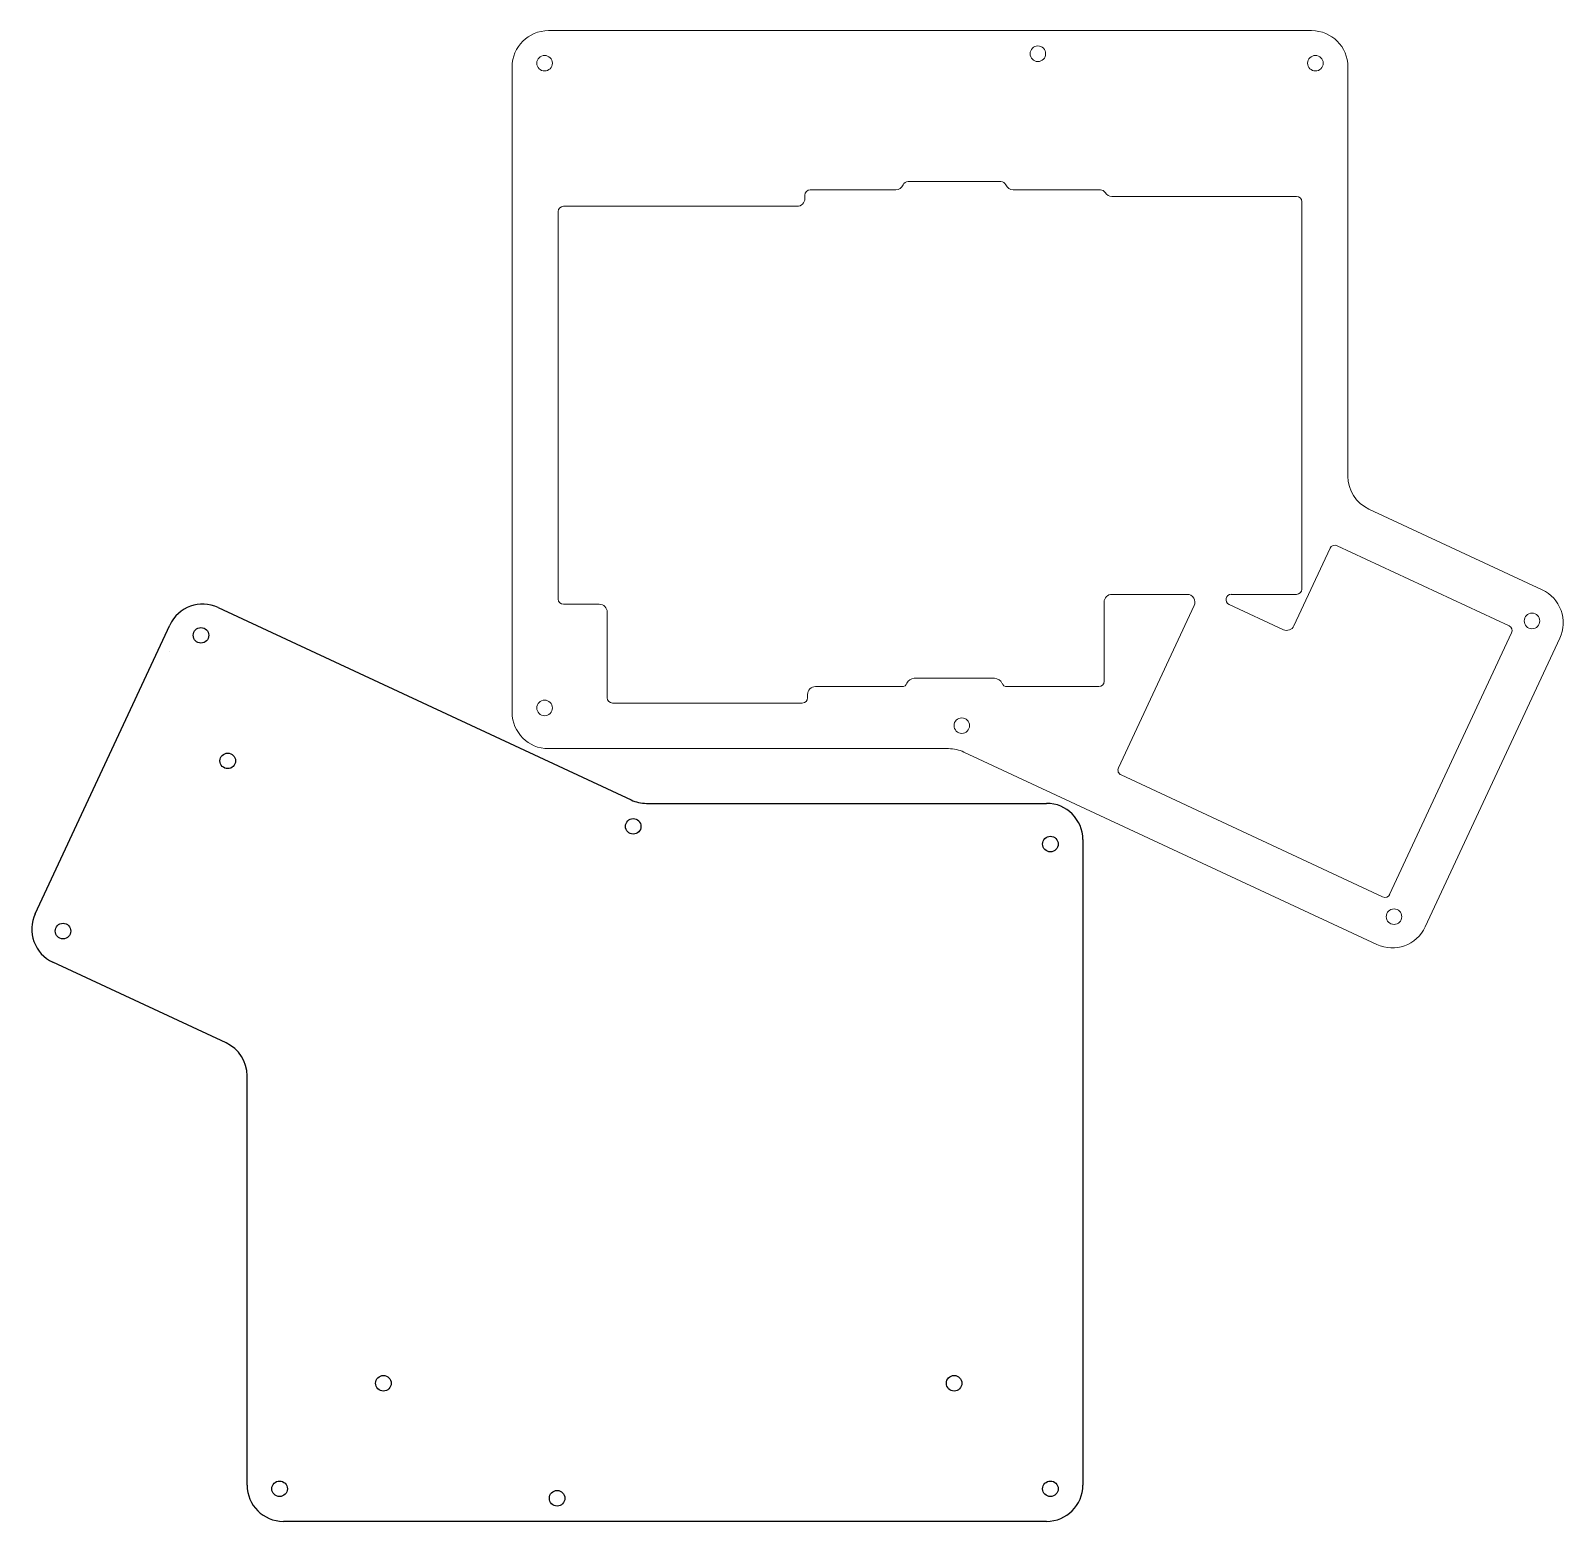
# Model space of a CAD drawing. Header units: millimetres. Extents: x 7 to 303, y 6 to 294.
import ezdxf

# ---------------------------------------------------------------- set-up
doc = ezdxf.new("R2010")
doc.units = ezdxf.units.MM
doc.layers.get('0').update_dxf_attribs({"lineweight": 25, "true_color": 0xffffff})

# ---------------------------------------------------------------- blocks, each defined once
blk = doc.blocks.new('Layer1')
at = {"color": 1, "linetype": 'Continuous', "lineweight": 0, "true_color": 0xff0000}
for p, q in [((-73, 73.7), (74.09, 73.7)), ((-80, -57.73), (-80, 66.7)), ((81.09, 66.7), (81.09, -12.19)), ((-3.69, 44.59), (14.2, 44.59)), ((-23.57, 41.35), (-23.57, 41.99)), ((-22.56, 43), (-6.05, 43)), ((16.56, 43), (33.41, 43)), ((35.61, 41.73), (71.17, 41.73)), ((-71.11, -35.88), (-71.11, 38.83)), ((-70.11, 39.83), (-25.1, 39.83)), ((72.18, 40.72), (72.2, -24.6)), ((72.18, 40.72), (72.18, -33.96)), ((85.13, -18.53), (118.54, -34.11)), ((70.67, -41.05), (77.64, -26.09)), ((78.99, -25.6), (112.14, -41.06)), ((50.09, -34.98), (35.61, -34.98)), ((71.17, -34.98), (58.61, -34.98)), ((-63.2, -36.88), (-70.11, -36.88)), ((-61.67, -54.91), (-61.67, -38.4)), ((34.08, -36.5), (34.08, -51.74)), ((36.87, -68.45), (51.47, -37.14)), ((58.18, -36.91), (68.64, -41.79)), ((112.63, -42.41), (89.13, -92.82)), ((121.92, -43.42), (95.96, -99.1)), ((-4.85, -52.76), (-21.54, -52.76)), ((13, -51.17), (-2.49, -51.17)), ((33.07, -52.76), (15.36, -52.76)), ((-24.08, -55.93), (-60.66, -55.93)), ((-23.07, -54.28), (-23.07, -54.91)), ((4.13, -64.73), (-73, -64.73)), ((86.66, -102.48), (7.09, -65.39)), ((87.78, -93.31), (37.36, -69.8))]:
    blk.add_line(p, q, dxfattribs=at)
for centre in [(-73.74, 67.43), (21.33, 69.25), (74.82, 67.43), (116.56, -40.1), (-73.74, -56.88), (6.67, -60.29), (89.97, -97.12)]:
    blk.add_circle(centre, 1.5, dxfattribs=at)
for centre, radius, start, end in [((-73, 66.7), 7, 90, 180), ((74.09, 66.7), 7, 0, 90), ((-3.69, 43.57), 1.02, 90, 157.9757), ((14.2, 43.57), 1.02, 22.0243, 90), ((-22.56, 41.99), 1.02, 90, 180), ((-6.05, 44.53), 1.52, 270, 337.9757), ((16.56, 44.53), 1.52, 202.0243, 270), ((33.41, 41.99), 1.02, 30, 90), ((35.61, 43.26), 1.52, 210, 270), ((71.17, 40.72), 1.02, 0, 90), ((-70.11, 38.83), 1, 90, 180), ((-25.1, 41.35), 1.52, 270, 0), ((88.09, -12.19), 7, 180, 245.0019), ((78.56, -26.52), 1.02, 65, 155), ((35.61, -36.5), 1.52, 90, 180), ((50.09, -36.5), 1.52, 335, 90), ((58.61, -35.99), 1.02, 90, 245), ((71.17, -33.96), 1.02, 270, 0), ((115.58, -40.46), 7, 335.0002, 65.0019), ((-70.11, -35.88), 1, 180, 270), ((-63.2, -38.4), 1.52, 0, 90), ((69.29, -40.41), 1.52, 245, 335), ((111.71, -41.98), 1.02, 335, 65), ((-21.54, -54.28), 1.52, 90, 180), ((-4.85, -51.74), 1.02, 270, 337.9757), ((-2.49, -52.69), 1.52, 90, 157.9757), ((13, -52.69), 1.52, 22.0243, 90), ((15.36, -51.74), 1.02, 202.0243, 270), ((33.07, -51.74), 1.02, 270, 0), ((-60.66, -54.91), 1.02, 180, 270), ((-24.08, -54.91), 1.02, 270, 0), ((-73, -57.73), 7, 180, 270), ((4.13, -71.73), 7, 65.0046, 90), ((37.79, -68.88), 1.02, 155, 245), ((88.21, -92.39), 1.02, 245, 335), ((89.62, -96.14), 7, 245.0046, 335.0002)]:
    blk.add_arc(centre, radius, start, end, dxfattribs=at)
blk = doc.blocks.new('Layer 5')
at = {"color": 1, "true_color": 0xff0000}
for p, q in [((-63, 83.7), (84.09, 83.7)), ((-70, -47.73), (-70, 76.7)), ((91.09, 76.7), (91.09, -2.19)), ((95.13, -8.53), (128.54, -24.11)), ((131.92, -33.42), (105.96, -89.1)), ((14.13, -54.73), (-63, -54.73)), ((96.66, -92.48), (17.09, -55.39)), ((106, -84), (106, -84)), ((106, -84), (106, -84))]:
    blk.add_line(p, q, dxfattribs=at)
for centre in [(31.33, 79.25), (-63.74, 77.43), (84.82, 77.43), (-45.19, 57.08), (64.81, 57.08), (126.56, -30.1), (-63.74, -46.88), (16.67, -50.29), (94.81, -62.92), (99.97, -87.12)]:
    blk.add_circle(centre, 1.5, dxfattribs=at)
for centre, start, end in [((-63, 76.7), 90, 180), ((84.09, 76.7), 0, 90), ((98.09, -2.19), 180, 245.0019), ((125.58, -30.46), 335.0002, 65.0019), ((-63, -47.73), 180, 270), ((14.13, -61.73), 65.0046, 90), ((99.62, -86.14), 245.0046, 335.0002)]:
    blk.add_arc(centre, 7, start, end, dxfattribs=at)

msp = doc.modelspace()

# ---------------------------------------------------------------- block references
msp.add_blockref('Layer1', (180, 220))
at = {"rotation": 180}
msp.add_blockref('Layer 5', (140, 90), dxfattribs=at)

doc.saveas('drawing.dxf')
